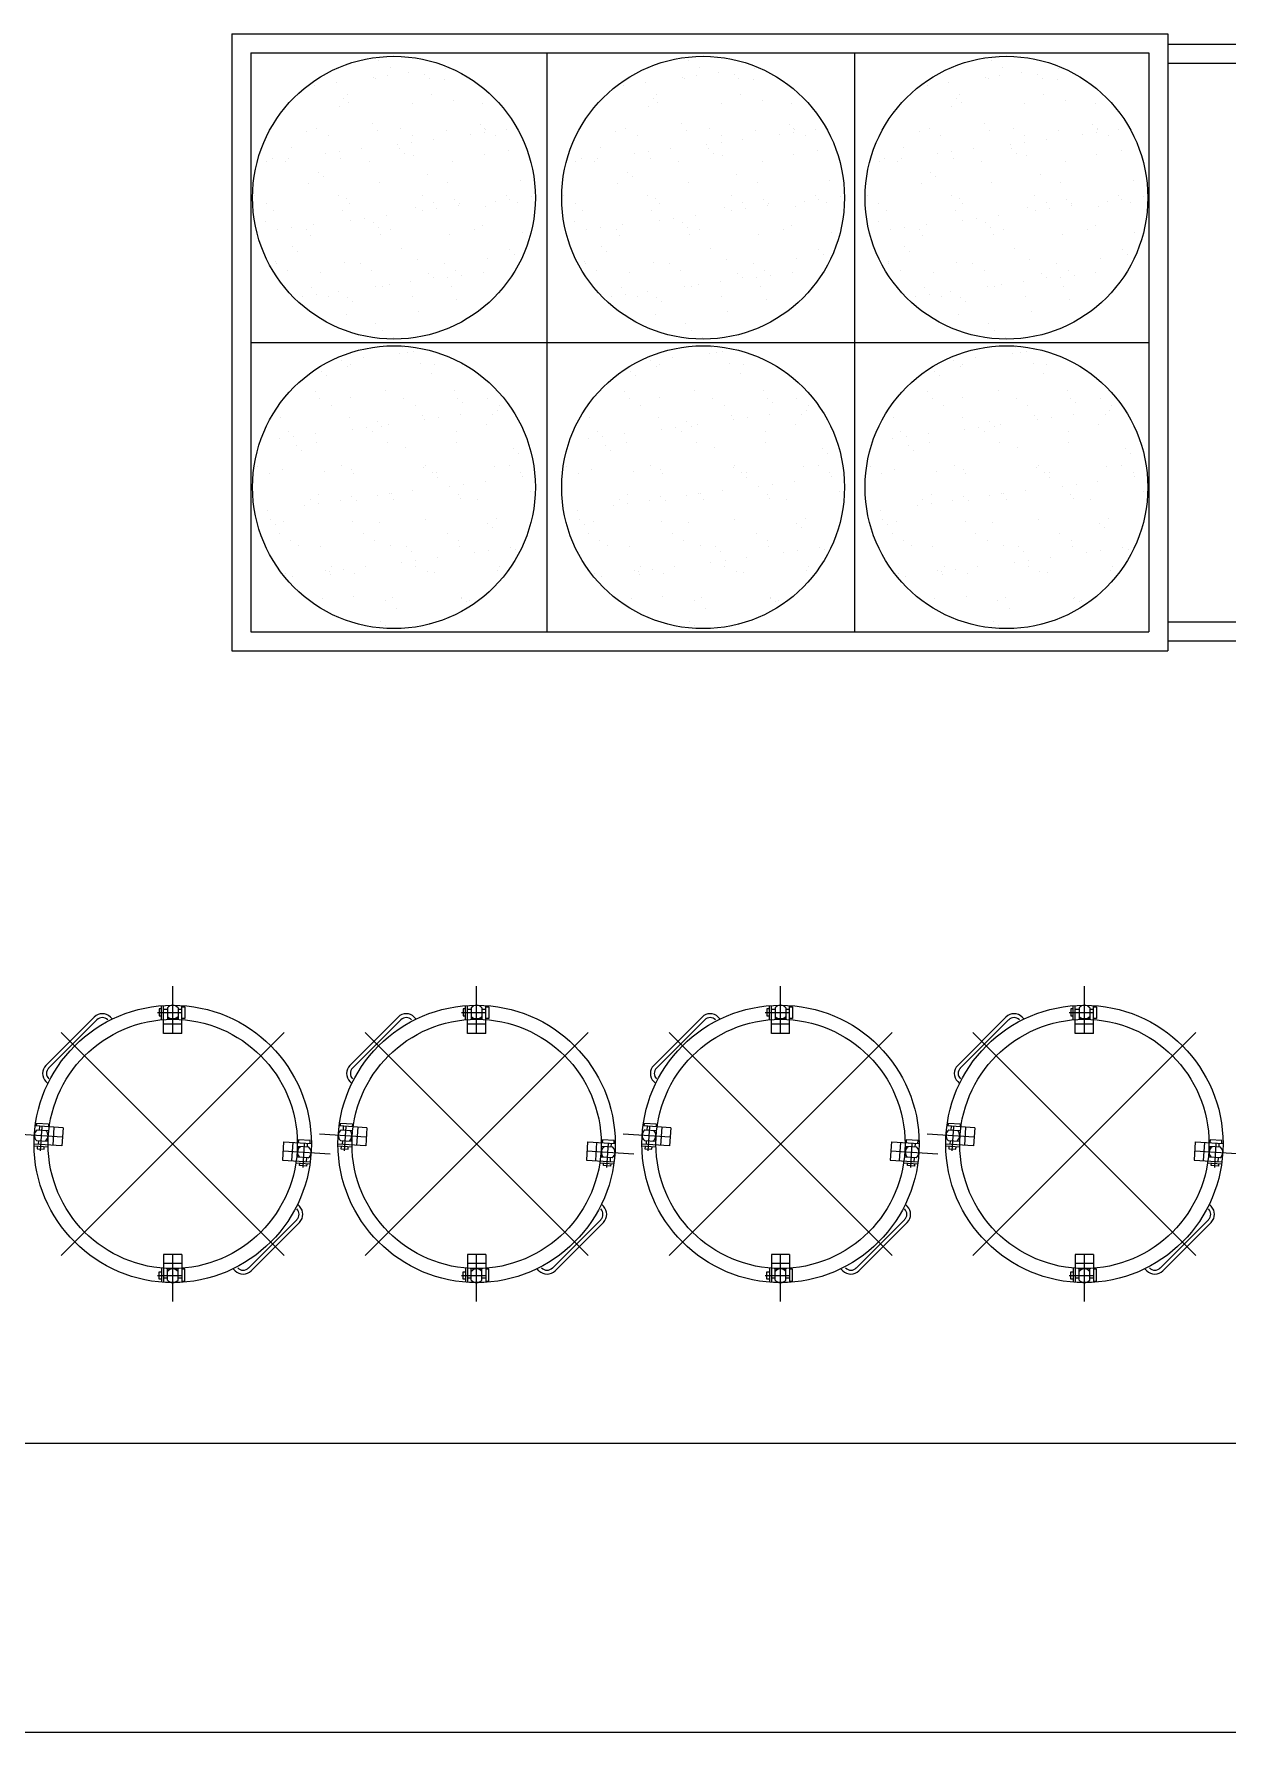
# Model space of a CAD drawing. Header units: millimetres. Extents: x 1663 to 6300, y 431 to 1491.
# Drawn here: x 5117.52 to 5140.32, y 1238.17 to 1270.62 of the extents above; entities that cross this region are included whole.
import ezdxf

# ---------------------------------------------------------------- set-up
doc = ezdxf.new("R2010")
doc.units = ezdxf.units.MM
doc.layers.add('Линия связи (Вновь)', color=3, linetype='Continuous', lineweight=60)
doc.layers.add('Строительный', color=251, linetype='Continuous', lineweight=13)

# ---------------------------------------------------------------- blocks, each defined once
blk = doc.blocks.new('A$C178B2837')
at = {"layer": 'Строительный', "ltscale": 100}
for p, q in [((582.213, 330.16), (594.533, 330.16)), ((582.213, 330.16), (582.213, 322.04)), ((594.533, 330.16), (594.533, 322.04)), ((582.463, 329.91), (594.283, 329.91)), ((582.463, 329.91), (582.463, 322.29)), ((586.358, 329.91), (586.358, 322.29)), ((590.41, 329.91), (590.41, 322.29)), ((594.283, 329.91), (594.283, 322.29)), ((594.533, 330.025), (599.213, 330.025)), ((584.149, 329.807), (584.149, 329.807)), ((584.256, 329.609), (584.256, 329.609)), ((584.299, 329.712), (584.299, 329.712)), ((584.545, 329.647), (584.545, 329.647)), ((584.754, 329.629), (584.754, 329.629)), ((585.026, 329.711), (585.026, 329.711)), ((588.218, 329.807), (588.218, 329.807)), ((588.325, 329.609), (588.325, 329.609)), ((588.367, 329.712), (588.367, 329.712)), ((588.613, 329.647), (588.613, 329.647)), ((588.823, 329.629), (588.823, 329.629)), ((589.095, 329.711), (589.095, 329.711)), ((592.211, 329.807), (592.211, 329.807)), ((592.319, 329.609), (592.319, 329.609)), ((592.361, 329.712), (592.361, 329.712)), ((592.607, 329.647), (592.607, 329.647)), ((592.816, 329.629), (592.816, 329.629)), ((593.088, 329.711), (593.088, 329.711)), ((594.533, 329.775), (599.213, 329.775)), ((583.302, 329.484), (583.302, 329.484)), ((583.59, 329.522), (583.59, 329.522)), ((584.072, 329.585), (584.072, 329.585)), ((584.106, 329.572), (584.106, 329.572)), ((584.819, 329.569), (584.819, 329.569)), ((585.013, 329.567), (585.013, 329.567)), ((587.371, 329.484), (587.371, 329.484)), ((587.659, 329.522), (587.659, 329.522)), ((588.141, 329.585), (588.141, 329.585)), ((588.175, 329.572), (588.175, 329.572)), ((588.888, 329.569), (588.888, 329.569)), ((589.082, 329.567), (589.082, 329.567)), ((591.364, 329.484), (591.364, 329.484)), ((591.652, 329.522), (591.652, 329.522)), ((592.134, 329.585), (592.134, 329.585)), ((592.168, 329.572), (592.168, 329.572)), ((592.881, 329.569), (592.881, 329.569)), ((593.075, 329.567), (593.075, 329.567)), ((583.628, 329.205), (583.628, 329.205)), ((583.688, 329.317), (583.688, 329.317)), ((583.733, 329.367), (583.733, 329.367)), ((583.753, 329.258), (583.753, 329.258)), ((584.585, 329.239), (584.585, 329.239)), ((584.837, 329.369), (584.837, 329.369)), ((585.128, 329.286), (585.128, 329.286)), ((585.513, 329.251), (585.513, 329.251)), ((587.697, 329.205), (587.697, 329.205)), ((587.757, 329.317), (587.757, 329.317)), ((587.802, 329.367), (587.802, 329.367)), ((587.822, 329.258), (587.822, 329.258)), ((588.654, 329.239), (588.654, 329.239)), ((588.906, 329.369), (588.906, 329.369)), ((589.196, 329.286), (589.196, 329.286)), ((589.582, 329.251), (589.582, 329.251)), ((591.69, 329.205), (591.69, 329.205)), ((591.75, 329.317), (591.75, 329.317)), ((591.795, 329.367), (591.795, 329.367)), ((591.816, 329.258), (591.816, 329.258)), ((592.647, 329.239), (592.647, 329.239)), ((592.899, 329.369), (592.899, 329.369)), ((593.19, 329.286), (593.19, 329.286)), ((593.576, 329.251), (593.576, 329.251)), ((584.062, 328.975), (584.062, 328.975)), ((585.481, 328.963), (585.481, 328.963)), ((588.131, 328.975), (588.131, 328.975)), ((589.549, 328.963), (589.549, 328.963)), ((592.124, 328.975), (592.124, 328.975)), ((593.543, 328.963), (593.543, 328.963)), ((583.2, 328.877), (583.2, 328.877)), ((583.331, 328.917), (583.331, 328.917)), ((583.481, 328.822), (583.481, 328.822)), ((584.128, 328.888), (584.128, 328.888)), ((584.435, 328.919), (584.435, 328.919)), ((584.583, 328.734), (584.583, 328.734)), ((584.585, 328.824), (584.585, 328.824)), ((584.872, 328.772), (584.872, 328.772)), ((585.035, 328.884), (585.035, 328.884)), ((585.353, 328.836), (585.353, 328.836)), ((585.538, 328.86), (585.538, 328.86)), ((585.54, 328.921), (585.54, 328.921)), ((585.546, 328.903), (585.546, 328.903)), ((585.689, 328.826), (585.689, 328.826)), ((585.826, 328.898), (585.826, 328.898)), ((587.269, 328.877), (587.269, 328.877)), ((587.4, 328.917), (587.4, 328.917)), ((587.55, 328.822), (587.55, 328.822)), ((588.197, 328.888), (588.197, 328.888)), ((588.504, 328.919), (588.504, 328.919)), ((588.652, 328.734), (588.652, 328.734)), ((588.654, 328.824), (588.654, 328.824)), ((588.94, 328.772), (588.94, 328.772)), ((589.104, 328.884), (589.104, 328.884)), ((589.422, 328.836), (589.422, 328.836)), ((589.606, 328.86), (589.606, 328.86)), ((589.608, 328.921), (589.608, 328.921)), ((589.615, 328.903), (589.615, 328.903)), ((589.758, 328.826), (589.758, 328.826)), ((589.895, 328.898), (589.895, 328.898)), ((591.262, 328.877), (591.262, 328.877)), ((591.393, 328.917), (591.393, 328.917)), ((591.543, 328.822), (591.543, 328.822)), ((592.19, 328.888), (592.19, 328.888)), ((592.498, 328.919), (592.498, 328.919)), ((592.645, 328.734), (592.645, 328.734)), ((592.647, 328.824), (592.647, 328.824)), ((592.934, 328.772), (592.934, 328.772)), ((593.097, 328.884), (593.097, 328.884)), ((593.415, 328.836), (593.415, 328.836)), ((593.6, 328.86), (593.6, 328.86)), ((593.602, 328.921), (593.602, 328.921)), ((593.608, 328.903), (593.608, 328.903)), ((593.751, 328.826), (593.751, 328.826)), ((593.888, 328.898), (593.888, 328.898)), ((582.743, 328.526), (582.743, 328.526)), ((582.963, 328.521), (582.963, 328.521)), ((582.996, 328.664), (582.996, 328.664)), ((583.444, 328.585), (583.444, 328.585)), ((583.629, 328.609), (583.629, 328.609)), ((583.65, 328.522), (583.65, 328.522)), ((583.917, 328.647), (583.917, 328.647)), ((584.399, 328.71), (584.399, 328.71)), ((584.415, 328.652), (584.415, 328.652)), ((584.48, 328.592), (584.48, 328.592)), ((584.608, 328.556), (584.608, 328.556)), ((585.536, 328.568), (585.536, 328.568)), ((585.854, 328.62), (585.854, 328.62)), ((586.812, 328.526), (586.812, 328.526)), ((587.032, 328.521), (587.032, 328.521)), ((587.065, 328.664), (587.065, 328.664)), ((587.513, 328.585), (587.513, 328.585)), ((587.698, 328.609), (587.698, 328.609)), ((587.719, 328.522), (587.719, 328.522)), ((587.986, 328.647), (587.986, 328.647)), ((588.467, 328.71), (588.467, 328.71)), ((588.484, 328.652), (588.484, 328.652)), ((588.549, 328.592), (588.549, 328.592)), ((588.676, 328.556), (588.676, 328.556)), ((589.605, 328.568), (589.605, 328.568)), ((589.923, 328.62), (589.923, 328.62)), ((590.805, 328.526), (590.805, 328.526)), ((591.025, 328.521), (591.025, 328.521)), ((591.058, 328.664), (591.058, 328.664)), ((591.506, 328.585), (591.506, 328.585)), ((591.691, 328.609), (591.691, 328.609)), ((591.712, 328.522), (591.712, 328.522)), ((591.979, 328.647), (591.979, 328.647)), ((592.461, 328.71), (592.461, 328.71)), ((592.477, 328.652), (592.477, 328.652)), ((592.542, 328.592), (592.542, 328.592)), ((592.67, 328.556), (592.67, 328.556)), ((593.598, 328.568), (593.598, 328.568)), ((593.917, 328.62), (593.917, 328.62)), ((582.675, 328.483), (582.675, 328.483)), ((582.915, 328.477), (582.915, 328.477)), ((583.349, 328.34), (583.349, 328.34)), ((583.414, 328.281), (583.414, 328.281)), ((584.019, 328.479), (584.019, 328.479)), ((584.789, 328.309), (584.789, 328.309)), ((585.123, 328.481), (585.123, 328.481)), ((586.743, 328.483), (586.743, 328.483)), ((586.984, 328.477), (586.984, 328.477)), ((587.418, 328.34), (587.418, 328.34)), ((587.483, 328.281), (587.483, 328.281)), ((588.088, 328.479), (588.088, 328.479)), ((588.857, 328.309), (588.857, 328.309)), ((589.192, 328.481), (589.192, 328.481)), ((590.737, 328.483), (590.737, 328.483)), ((590.977, 328.477), (590.977, 328.477)), ((591.411, 328.34), (591.411, 328.34)), ((591.476, 328.281), (591.476, 328.281)), ((592.081, 328.479), (592.081, 328.479)), ((592.851, 328.309), (592.851, 328.309)), ((593.185, 328.481), (593.185, 328.481)), ((583.223, 328.193), (583.223, 328.193)), ((584.151, 328.205), (584.151, 328.205)), ((585.058, 328.201), (585.058, 328.201)), ((586.015, 328.235), (586.015, 328.235)), ((587.291, 328.193), (587.291, 328.193)), ((588.219, 328.205), (588.219, 328.205)), ((589.126, 328.201), (589.126, 328.201)), ((590.084, 328.235), (590.084, 328.235)), ((591.285, 328.193), (591.285, 328.193)), ((592.213, 328.205), (592.213, 328.205)), ((593.12, 328.201), (593.12, 328.201)), ((594.077, 328.235), (594.077, 328.235)), ((582.514, 328.028), (582.514, 328.028)), ((582.663, 327.932), (582.663, 327.932)), ((582.765, 327.843), (582.765, 327.843)), ((583.618, 328.03), (583.618, 328.03)), ((583.672, 327.838), (583.672, 327.838)), ((583.723, 327.998), (583.723, 327.998)), ((583.767, 327.934), (583.767, 327.934)), ((584.63, 327.873), (584.63, 327.873)), ((584.722, 328.032), (584.722, 328.032)), ((584.726, 327.835), (584.726, 327.835)), ((584.871, 327.936), (584.871, 327.936)), ((584.91, 327.86), (584.91, 327.86)), ((585.141, 327.986), (585.141, 327.986)), ((585.198, 327.897), (585.198, 327.897)), ((585.207, 327.926), (585.207, 327.926)), ((585.558, 327.885), (585.558, 327.885)), ((585.68, 327.961), (585.68, 327.961)), ((585.826, 328.034), (585.826, 328.034)), ((585.865, 327.985), (585.865, 327.985)), ((585.975, 327.938), (585.975, 327.938)), ((586.153, 328.023), (586.153, 328.023)), ((586.582, 328.028), (586.582, 328.028)), ((586.732, 327.932), (586.732, 327.932)), ((586.834, 327.843), (586.834, 327.843)), ((587.686, 328.03), (587.686, 328.03)), ((587.741, 327.838), (587.741, 327.838)), ((587.792, 327.998), (587.792, 327.998)), ((587.836, 327.934), (587.836, 327.934)), ((588.699, 327.873), (588.699, 327.873)), ((588.791, 328.032), (588.791, 328.032)), ((588.794, 327.835), (588.794, 327.835)), ((588.94, 327.936), (588.94, 327.936)), ((588.979, 327.86), (588.979, 327.86)), ((589.21, 327.986), (589.21, 327.986)), ((589.267, 327.897), (589.267, 327.897)), ((589.276, 327.926), (589.276, 327.926)), ((589.627, 327.885), (589.627, 327.885)), ((589.749, 327.961), (589.749, 327.961)), ((589.895, 328.034), (589.895, 328.034)), ((589.933, 327.985), (589.933, 327.985)), ((590.044, 327.938), (590.044, 327.938)), ((590.222, 328.023), (590.222, 328.023)), ((590.576, 328.028), (590.576, 328.028)), ((590.725, 327.932), (590.725, 327.932)), ((590.828, 327.843), (590.828, 327.843)), ((591.68, 328.03), (591.68, 328.03)), ((591.735, 327.838), (591.735, 327.838)), ((591.785, 327.998), (591.785, 327.998)), ((591.829, 327.934), (591.829, 327.934)), ((592.692, 327.873), (592.692, 327.873)), ((592.784, 328.032), (592.784, 328.032)), ((592.788, 327.835), (592.788, 327.835)), ((592.933, 327.936), (592.933, 327.936)), ((592.972, 327.86), (592.972, 327.86)), ((593.204, 327.986), (593.204, 327.986)), ((593.261, 327.897), (593.261, 327.897)), ((593.269, 327.926), (593.269, 327.926)), ((593.62, 327.885), (593.62, 327.885)), ((593.742, 327.961), (593.742, 327.961)), ((593.888, 328.034), (593.888, 328.034)), ((593.927, 327.985), (593.927, 327.985)), ((594.038, 327.938), (594.038, 327.938)), ((594.215, 328.023), (594.215, 328.023)), ((582.657, 327.687), (582.657, 327.687)), ((583.001, 327.608), (583.001, 327.608)), ((583.29, 327.646), (583.29, 327.646)), ((583.771, 327.71), (583.771, 327.71)), ((583.956, 327.734), (583.956, 327.734)), ((584.076, 327.675), (584.076, 327.675)), ((584.141, 327.615), (584.141, 327.615)), ((584.244, 327.772), (584.244, 327.772)), ((585.515, 327.643), (585.515, 327.643)), ((586.726, 327.687), (586.726, 327.687)), ((587.07, 327.608), (587.07, 327.608)), ((587.358, 327.646), (587.358, 327.646)), ((587.84, 327.71), (587.84, 327.71)), ((588.025, 327.734), (588.025, 327.734)), ((588.144, 327.675), (588.144, 327.675)), ((588.21, 327.615), (588.21, 327.615)), ((588.313, 327.772), (588.313, 327.772)), ((589.584, 327.643), (589.584, 327.643)), ((590.719, 327.687), (590.719, 327.687)), ((591.064, 327.608), (591.064, 327.608)), ((591.352, 327.646), (591.352, 327.646)), ((591.833, 327.71), (591.833, 327.71)), ((592.018, 327.734), (592.018, 327.734)), ((592.138, 327.675), (592.138, 327.675)), ((592.203, 327.615), (592.203, 327.615)), ((592.306, 327.772), (592.306, 327.772)), ((593.577, 327.643), (593.577, 327.643)), ((582.817, 327.584), (582.817, 327.584)), ((583.201, 327.589), (583.201, 327.589)), ((583.245, 327.51), (583.245, 327.51)), ((584.173, 327.522), (584.173, 327.522)), ((584.305, 327.591), (584.305, 327.591)), ((585.08, 327.518), (585.08, 327.518)), ((585.41, 327.593), (585.41, 327.593)), ((586.038, 327.552), (586.038, 327.552)), ((586.886, 327.584), (586.886, 327.584)), ((587.27, 327.589), (587.27, 327.589)), ((587.314, 327.51), (587.314, 327.51)), ((588.242, 327.522), (588.242, 327.522)), ((588.374, 327.591), (588.374, 327.591)), ((589.149, 327.518), (589.149, 327.518)), ((589.478, 327.593), (589.478, 327.593)), ((590.106, 327.552), (590.106, 327.552)), ((590.879, 327.584), (590.879, 327.584)), ((591.263, 327.589), (591.263, 327.589)), ((591.307, 327.51), (591.307, 327.51)), ((592.235, 327.522), (592.235, 327.522)), ((592.368, 327.591), (592.368, 327.591)), ((593.142, 327.518), (593.142, 327.518)), ((593.472, 327.593), (593.472, 327.593)), ((594.1, 327.552), (594.1, 327.552)), ((582.788, 327.16), (582.788, 327.16)), ((583.01, 327.363), (583.01, 327.363)), ((583.075, 327.303), (583.075, 327.303)), ((583.695, 327.155), (583.695, 327.155)), ((584.449, 327.332), (584.449, 327.332)), ((584.652, 327.19), (584.652, 327.19)), ((585.58, 327.202), (585.58, 327.202)), ((585.868, 327.32), (585.868, 327.32)), ((585.934, 327.26), (585.934, 327.26)), ((586.857, 327.16), (586.857, 327.16)), ((587.079, 327.363), (587.079, 327.363)), ((587.144, 327.303), (587.144, 327.303)), ((587.764, 327.155), (587.764, 327.155)), ((588.518, 327.332), (588.518, 327.332)), ((588.721, 327.19), (588.721, 327.19)), ((589.649, 327.202), (589.649, 327.202)), ((589.937, 327.32), (589.937, 327.32)), ((590.002, 327.26), (590.002, 327.26)), ((590.85, 327.16), (590.85, 327.16)), ((591.072, 327.363), (591.072, 327.363)), ((591.137, 327.303), (591.137, 327.303)), ((591.757, 327.155), (591.757, 327.155)), ((592.512, 327.332), (592.512, 327.332)), ((592.714, 327.19), (592.714, 327.19)), ((593.643, 327.202), (593.643, 327.202)), ((593.93, 327.32), (593.93, 327.32)), ((593.996, 327.26), (593.996, 327.26)), ((582.8, 327.14), (582.8, 327.14)), ((582.949, 327.044), (582.949, 327.044)), ((583.384, 327.021), (583.384, 327.021)), ((583.904, 327.142), (583.904, 327.142)), ((584.054, 327.046), (584.054, 327.046)), ((584.802, 327.009), (584.802, 327.009)), ((584.868, 326.949), (584.868, 326.949)), ((585.008, 327.144), (585.008, 327.144)), ((585.053, 326.96), (585.053, 326.96)), ((585.158, 327.048), (585.158, 327.048)), ((585.237, 326.985), (585.237, 326.985)), ((585.525, 327.022), (585.525, 327.022)), ((586.869, 327.14), (586.869, 327.14)), ((587.018, 327.044), (587.018, 327.044)), ((587.452, 327.021), (587.452, 327.021)), ((587.973, 327.142), (587.973, 327.142)), ((588.122, 327.046), (588.122, 327.046)), ((588.871, 327.009), (588.871, 327.009)), ((588.936, 326.949), (588.936, 326.949)), ((589.077, 327.144), (589.077, 327.144)), ((589.121, 326.96), (589.121, 326.96)), ((589.226, 327.048), (589.226, 327.048)), ((589.306, 326.985), (589.306, 326.985)), ((589.594, 327.022), (589.594, 327.022)), ((590.862, 327.14), (590.862, 327.14)), ((591.012, 327.044), (591.012, 327.044)), ((591.446, 327.021), (591.446, 327.021)), ((591.966, 327.142), (591.966, 327.142)), ((592.116, 327.046), (592.116, 327.046)), ((592.864, 327.009), (592.864, 327.009)), ((592.93, 326.949), (592.93, 326.949)), ((593.07, 327.144), (593.07, 327.144)), ((593.115, 326.96), (593.115, 326.96)), ((593.22, 327.048), (593.22, 327.048)), ((593.299, 326.985), (593.299, 326.985)), ((593.587, 327.022), (593.587, 327.022)), ((583.144, 326.709), (583.144, 326.709)), ((583.267, 326.827), (583.267, 326.827)), ((583.328, 326.733), (583.328, 326.733)), ((583.617, 326.771), (583.617, 326.771)), ((584.098, 326.835), (584.098, 326.835)), ((584.195, 326.839), (584.195, 326.839)), ((584.283, 326.859), (584.283, 326.859)), ((584.571, 326.897), (584.571, 326.897)), ((584.592, 326.704), (584.592, 326.704)), ((585.102, 326.835), (585.102, 326.835)), ((587.213, 326.709), (587.213, 326.709)), ((587.336, 326.827), (587.336, 326.827)), ((587.397, 326.733), (587.397, 326.733)), ((587.685, 326.771), (587.685, 326.771)), ((588.167, 326.835), (588.167, 326.835)), ((588.264, 326.839), (588.264, 326.839)), ((588.351, 326.859), (588.351, 326.859)), ((588.64, 326.897), (588.64, 326.897)), ((588.661, 326.704), (588.661, 326.704)), ((589.171, 326.835), (589.171, 326.835)), ((591.206, 326.709), (591.206, 326.709)), ((591.329, 326.827), (591.329, 326.827)), ((591.39, 326.733), (591.39, 326.733)), ((591.679, 326.771), (591.679, 326.771)), ((592.16, 326.835), (592.16, 326.835)), ((592.257, 326.839), (592.257, 326.839)), ((592.345, 326.859), (592.345, 326.859)), ((592.633, 326.897), (592.633, 326.897)), ((592.654, 326.704), (592.654, 326.704)), ((593.164, 326.835), (593.164, 326.835)), ((583.488, 326.702), (583.488, 326.702)), ((583.737, 326.697), (583.737, 326.697)), ((583.802, 326.638), (583.802, 326.638)), ((584.675, 326.507), (584.675, 326.507)), ((585.176, 326.666), (585.176, 326.666)), ((587.556, 326.702), (587.556, 326.702)), ((587.805, 326.697), (587.805, 326.697)), ((587.871, 326.638), (587.871, 326.638)), ((588.743, 326.507), (588.743, 326.507)), ((589.245, 326.666), (589.245, 326.666)), ((591.55, 326.702), (591.55, 326.702)), ((591.799, 326.697), (591.799, 326.697)), ((591.864, 326.638), (591.864, 326.638)), ((592.737, 326.507), (592.737, 326.507)), ((593.238, 326.666), (593.238, 326.666)), ((583.717, 326.472), (583.717, 326.472)), ((584.11, 326.355), (584.11, 326.355)), ((587.786, 326.472), (587.786, 326.472)), ((588.179, 326.355), (588.179, 326.355)), ((591.779, 326.472), (591.779, 326.472)), ((592.172, 326.355), (592.172, 326.355)), ((582.463, 326.1), (594.283, 326.1)), ((584.19, 326.254), (584.19, 326.254)), ((584.218, 326.156), (584.218, 326.156)), ((584.34, 326.159), (584.34, 326.159)), ((588.259, 326.254), (588.259, 326.254)), ((588.286, 326.156), (588.286, 326.156)), ((588.409, 326.159), (588.409, 326.159)), ((592.252, 326.254), (592.252, 326.254)), ((592.28, 326.156), (592.28, 326.156)), ((592.402, 326.159), (592.402, 326.159)), ((583.471, 325.834), (583.471, 325.834)), ((583.655, 325.858), (583.655, 325.858)), ((583.774, 325.814), (583.774, 325.814)), ((583.943, 325.896), (583.943, 325.896)), ((584.425, 325.96), (584.425, 325.96)), ((584.463, 326.032), (584.463, 326.032)), ((584.529, 325.972), (584.529, 325.972)), ((584.61, 325.984), (584.61, 325.984)), ((584.697, 325.823), (584.697, 325.823)), ((584.878, 325.816), (584.878, 325.816)), ((587.539, 325.834), (587.539, 325.834)), ((587.724, 325.858), (587.724, 325.858)), ((587.843, 325.814), (587.843, 325.814)), ((588.012, 325.896), (588.012, 325.896)), ((588.494, 325.96), (588.494, 325.96)), ((588.532, 326.032), (588.532, 326.032)), ((588.597, 325.972), (588.597, 325.972)), ((588.678, 325.984), (588.678, 325.984)), ((588.766, 325.823), (588.766, 325.823)), ((588.947, 325.816), (588.947, 325.816)), ((591.533, 325.834), (591.533, 325.834)), ((591.717, 325.858), (591.717, 325.858)), ((591.836, 325.814), (591.836, 325.814)), ((592.006, 325.896), (592.006, 325.896)), ((592.487, 325.96), (592.487, 325.96)), ((592.525, 326.032), (592.525, 326.032)), ((592.591, 325.972), (592.591, 325.972)), ((592.672, 325.984), (592.672, 325.984)), ((592.759, 325.823), (592.759, 325.823)), ((592.94, 325.816), (592.94, 325.816)), ((583.397, 325.72), (583.397, 325.72)), ((583.463, 325.66), (583.463, 325.66)), ((583.739, 325.789), (583.739, 325.789)), ((584.837, 325.689), (584.837, 325.689)), ((587.466, 325.72), (587.466, 325.72)), ((587.531, 325.66), (587.531, 325.66)), ((587.808, 325.789), (587.808, 325.789)), ((588.906, 325.689), (588.906, 325.689)), ((591.459, 325.72), (591.459, 325.72)), ((591.525, 325.66), (591.525, 325.66)), ((591.802, 325.789), (591.802, 325.789)), ((592.899, 325.689), (592.899, 325.689)), ((583.312, 325.461), (583.312, 325.461)), ((583.373, 325.364), (583.373, 325.364)), ((583.771, 325.378), (583.771, 325.378)), ((584.24, 325.473), (584.24, 325.473)), ((584.477, 325.366), (584.477, 325.366)), ((585.147, 325.468), (585.147, 325.468)), ((585.19, 325.366), (585.19, 325.366)), ((585.581, 325.368), (585.581, 325.368)), ((587.381, 325.461), (587.381, 325.461)), ((587.441, 325.364), (587.441, 325.364)), ((587.84, 325.378), (587.84, 325.378)), ((588.309, 325.473), (588.309, 325.473)), ((588.545, 325.366), (588.545, 325.366)), ((589.216, 325.468), (589.216, 325.468)), ((589.259, 325.366), (589.259, 325.366)), ((589.65, 325.368), (589.65, 325.368)), ((591.374, 325.461), (591.374, 325.461)), ((591.435, 325.364), (591.435, 325.364)), ((591.833, 325.378), (591.833, 325.378)), ((592.302, 325.473), (592.302, 325.473)), ((592.539, 325.366), (592.539, 325.366)), ((593.209, 325.468), (593.209, 325.468)), ((593.252, 325.366), (593.252, 325.366)), ((593.643, 325.368), (593.643, 325.368)), ((583.522, 325.269), (583.522, 325.269)), ((584.626, 325.271), (584.626, 325.271)), ((584.719, 325.14), (584.719, 325.14)), ((585.225, 325.147), (585.225, 325.147)), ((585.255, 325.306), (585.255, 325.306)), ((585.647, 325.152), (585.647, 325.152)), ((585.706, 325.21), (585.706, 325.21)), ((585.73, 325.273), (585.73, 325.273)), ((585.891, 325.235), (585.891, 325.235)), ((587.591, 325.269), (587.591, 325.269)), ((588.695, 325.271), (588.695, 325.271)), ((588.788, 325.14), (588.788, 325.14)), ((589.293, 325.147), (589.293, 325.147)), ((589.324, 325.306), (589.324, 325.306)), ((589.716, 325.152), (589.716, 325.152)), ((589.775, 325.21), (589.775, 325.21)), ((589.799, 325.273), (589.799, 325.273)), ((589.96, 325.235), (589.96, 325.235)), ((591.584, 325.269), (591.584, 325.269)), ((592.688, 325.271), (592.688, 325.271)), ((592.781, 325.14), (592.781, 325.14)), ((593.287, 325.147), (593.287, 325.147)), ((593.317, 325.306), (593.317, 325.306)), ((593.71, 325.152), (593.71, 325.152)), ((593.768, 325.21), (593.768, 325.21)), ((593.792, 325.273), (593.792, 325.273)), ((593.953, 325.235), (593.953, 325.235)), ((582.705, 325.067), (582.705, 325.067)), ((582.855, 325.11), (582.855, 325.11)), ((582.956, 324.924), (582.956, 324.924)), ((583.762, 325.106), (583.762, 325.106)), ((583.798, 324.959), (583.798, 324.959)), ((583.982, 324.983), (583.982, 324.983)), ((584.06, 324.926), (584.06, 324.926)), ((584.124, 325.054), (584.124, 325.054)), ((584.189, 324.995), (584.189, 324.995)), ((584.27, 325.021), (584.27, 325.021)), ((584.752, 325.085), (584.752, 325.085)), ((584.936, 325.109), (584.936, 325.109)), ((585.164, 324.928), (585.164, 324.928)), ((585.564, 325.023), (585.564, 325.023)), ((586.774, 325.067), (586.774, 325.067)), ((586.924, 325.11), (586.924, 325.11)), ((587.025, 324.924), (587.025, 324.924)), ((587.831, 325.106), (587.831, 325.106)), ((587.866, 324.959), (587.866, 324.959)), ((588.051, 324.983), (588.051, 324.983)), ((588.129, 324.926), (588.129, 324.926)), ((588.193, 325.054), (588.193, 325.054)), ((588.258, 324.995), (588.258, 324.995)), ((588.339, 325.021), (588.339, 325.021)), ((588.821, 325.085), (588.821, 325.085)), ((589.005, 325.109), (589.005, 325.109)), ((589.233, 324.928), (589.233, 324.928)), ((589.632, 325.023), (589.632, 325.023)), ((590.767, 325.067), (590.767, 325.067)), ((590.917, 325.11), (590.917, 325.11)), ((591.018, 324.924), (591.018, 324.924)), ((591.824, 325.106), (591.824, 325.106)), ((591.86, 324.959), (591.86, 324.959)), ((592.044, 324.983), (592.044, 324.983)), ((592.122, 324.926), (592.122, 324.926)), ((592.186, 325.054), (592.186, 325.054)), ((592.252, 324.995), (592.252, 324.995)), ((592.332, 325.021), (592.332, 325.021)), ((592.814, 325.085), (592.814, 325.085)), ((592.999, 325.109), (592.999, 325.109)), ((593.227, 324.928), (593.227, 324.928)), ((593.626, 325.023), (593.626, 325.023)), ((582.843, 324.833), (582.843, 324.833)), ((583.028, 324.858), (583.028, 324.858)), ((583.058, 324.743), (583.058, 324.743)), ((583.316, 324.896), (583.316, 324.896)), ((583.334, 324.778), (583.334, 324.778)), ((584.262, 324.79), (584.262, 324.79)), ((584.498, 324.712), (584.498, 324.712)), ((585.169, 324.785), (585.169, 324.785)), ((585.917, 324.7), (585.917, 324.7)), ((586.912, 324.833), (586.912, 324.833)), ((587.097, 324.858), (587.097, 324.858)), ((587.127, 324.743), (587.127, 324.743)), ((587.385, 324.896), (587.385, 324.896)), ((587.403, 324.778), (587.403, 324.778)), ((588.331, 324.79), (588.331, 324.79)), ((588.567, 324.712), (588.567, 324.712)), ((589.238, 324.785), (589.238, 324.785)), ((589.985, 324.7), (589.985, 324.7)), ((590.905, 324.833), (590.905, 324.833)), ((591.09, 324.858), (591.09, 324.858)), ((591.12, 324.743), (591.12, 324.743)), ((591.378, 324.896), (591.378, 324.896)), ((591.396, 324.778), (591.396, 324.778)), ((592.324, 324.79), (592.324, 324.79)), ((592.56, 324.712), (592.56, 324.712)), ((593.231, 324.785), (593.231, 324.785)), ((593.979, 324.7), (593.979, 324.7)), ((582.555, 324.474), (582.555, 324.474)), ((583.124, 324.683), (583.124, 324.683)), ((583.659, 324.476), (583.659, 324.476)), ((584.763, 324.478), (584.763, 324.478)), ((585.67, 324.469), (585.67, 324.469)), ((585.867, 324.48), (585.867, 324.48)), ((585.982, 324.64), (585.982, 324.64)), ((586.624, 324.474), (586.624, 324.474)), ((587.192, 324.683), (587.192, 324.683)), ((587.728, 324.476), (587.728, 324.476)), ((588.832, 324.478), (588.832, 324.478)), ((589.739, 324.469), (589.739, 324.469)), ((589.936, 324.48), (589.936, 324.48)), ((590.051, 324.64), (590.051, 324.64)), ((590.617, 324.474), (590.617, 324.474)), ((591.186, 324.683), (591.186, 324.683)), ((591.721, 324.476), (591.721, 324.476)), ((592.825, 324.478), (592.825, 324.478)), ((593.732, 324.469), (593.732, 324.469)), ((593.929, 324.48), (593.929, 324.48)), ((594.044, 324.64), (594.044, 324.64)), ((582.704, 324.379), (582.704, 324.379)), ((582.877, 324.427), (582.877, 324.427)), ((583.432, 324.401), (583.432, 324.401)), ((583.784, 324.423), (583.784, 324.423)), ((583.808, 324.381), (583.808, 324.381)), ((584.742, 324.457), (584.742, 324.457)), ((584.851, 324.389), (584.851, 324.389)), ((584.913, 324.383), (584.913, 324.383)), ((584.916, 324.329), (584.916, 324.329)), ((585.552, 324.272), (585.552, 324.272)), ((586.017, 324.385), (586.017, 324.385)), ((586.033, 324.335), (586.033, 324.335)), ((586.773, 324.379), (586.773, 324.379)), ((586.946, 324.427), (586.946, 324.427)), ((587.501, 324.401), (587.501, 324.401)), ((587.853, 324.423), (587.853, 324.423)), ((587.877, 324.381), (587.877, 324.381)), ((588.81, 324.457), (588.81, 324.457)), ((588.92, 324.389), (588.92, 324.389)), ((588.981, 324.383), (588.981, 324.383)), ((588.985, 324.329), (588.985, 324.329)), ((589.62, 324.272), (589.62, 324.272)), ((590.085, 324.385), (590.085, 324.385)), ((590.102, 324.335), (590.102, 324.335)), ((590.766, 324.379), (590.766, 324.379)), ((590.939, 324.427), (590.939, 324.427)), ((591.494, 324.401), (591.494, 324.401)), ((591.846, 324.423), (591.846, 324.423)), ((591.871, 324.381), (591.871, 324.381)), ((592.804, 324.457), (592.804, 324.457)), ((592.913, 324.389), (592.913, 324.389)), ((592.975, 324.383), (592.975, 324.383)), ((592.978, 324.329), (592.978, 324.329)), ((593.614, 324.272), (593.614, 324.272)), ((594.079, 324.385), (594.079, 324.385)), ((594.095, 324.335), (594.095, 324.335)), ((583.243, 324.036), (583.243, 324.036)), ((583.357, 324.095), (583.357, 324.095)), ((583.643, 324.021), (583.643, 324.021)), ((583.785, 324.077), (583.785, 324.077)), ((584.124, 324.084), (584.124, 324.084)), ((584.285, 324.106), (584.285, 324.106)), ((584.309, 324.108), (584.309, 324.108)), ((584.347, 324.038), (584.347, 324.038)), ((584.597, 324.146), (584.597, 324.146)), ((585.079, 324.21), (585.079, 324.21)), ((585.192, 324.102), (585.192, 324.102)), ((585.225, 324.046), (585.225, 324.046)), ((585.263, 324.234), (585.263, 324.234)), ((585.451, 324.04), (585.451, 324.04)), ((586.149, 324.137), (586.149, 324.137)), ((587.311, 324.036), (587.311, 324.036)), ((587.425, 324.095), (587.425, 324.095)), ((587.712, 324.021), (587.712, 324.021)), ((587.854, 324.077), (587.854, 324.077)), ((588.193, 324.084), (588.193, 324.084)), ((588.353, 324.106), (588.353, 324.106)), ((588.378, 324.108), (588.378, 324.108)), ((588.415, 324.038), (588.415, 324.038)), ((588.666, 324.146), (588.666, 324.146)), ((589.148, 324.21), (589.148, 324.21)), ((589.26, 324.102), (589.26, 324.102)), ((589.293, 324.046), (589.293, 324.046)), ((589.332, 324.234), (589.332, 324.234)), ((589.52, 324.04), (589.52, 324.04)), ((590.218, 324.137), (590.218, 324.137)), ((591.305, 324.036), (591.305, 324.036)), ((591.419, 324.095), (591.419, 324.095)), ((591.705, 324.021), (591.705, 324.021)), ((591.847, 324.077), (591.847, 324.077)), ((592.187, 324.084), (592.187, 324.084)), ((592.347, 324.106), (592.347, 324.106)), ((592.371, 324.108), (592.371, 324.108)), ((592.409, 324.038), (592.409, 324.038)), ((592.659, 324.146), (592.659, 324.146)), ((593.141, 324.21), (593.141, 324.21)), ((593.254, 324.102), (593.254, 324.102)), ((593.287, 324.046), (593.287, 324.046)), ((593.326, 324.234), (593.326, 324.234)), ((593.513, 324.04), (593.513, 324.04)), ((594.211, 324.137), (594.211, 324.137)), ((582.689, 323.895), (582.689, 323.895)), ((583.17, 323.958), (583.17, 323.958)), ((583.355, 323.983), (583.355, 323.983)), ((583.85, 324.017), (583.85, 324.017)), ((586.757, 323.895), (586.757, 323.895)), ((587.239, 323.958), (587.239, 323.958)), ((587.423, 323.983), (587.423, 323.983)), ((587.919, 324.017), (587.919, 324.017)), ((590.751, 323.895), (590.751, 323.895)), ((591.232, 323.958), (591.232, 323.958)), ((591.417, 323.983), (591.417, 323.983)), ((591.912, 324.017), (591.912, 324.017)), ((582.719, 323.766), (582.719, 323.766)), ((582.784, 323.706), (582.784, 323.706)), ((582.841, 323.586), (582.841, 323.586)), ((582.899, 323.744), (582.899, 323.744)), ((583.806, 323.739), (583.806, 323.739)), ((583.945, 323.588), (583.945, 323.588)), ((584.159, 323.735), (584.159, 323.735)), ((584.764, 323.774), (584.764, 323.774)), ((585.049, 323.59), (585.049, 323.59)), ((585.577, 323.723), (585.577, 323.723)), ((585.643, 323.663), (585.643, 323.663)), ((585.692, 323.786), (585.692, 323.786)), ((586.788, 323.766), (586.788, 323.766)), ((586.853, 323.706), (586.853, 323.706)), ((586.91, 323.586), (586.91, 323.586)), ((586.968, 323.744), (586.968, 323.744)), ((587.875, 323.739), (587.875, 323.739)), ((588.014, 323.588), (588.014, 323.588)), ((588.228, 323.735), (588.228, 323.735)), ((588.833, 323.774), (588.833, 323.774)), ((589.118, 323.59), (589.118, 323.59)), ((589.646, 323.723), (589.646, 323.723)), ((589.712, 323.663), (589.712, 323.663)), ((589.761, 323.786), (589.761, 323.786)), ((590.781, 323.766), (590.781, 323.766)), ((590.847, 323.706), (590.847, 323.706)), ((590.903, 323.586), (590.903, 323.586)), ((590.962, 323.744), (590.962, 323.744)), ((591.869, 323.739), (591.869, 323.739)), ((592.007, 323.588), (592.007, 323.588)), ((592.221, 323.735), (592.221, 323.735)), ((592.826, 323.774), (592.826, 323.774)), ((593.112, 323.59), (593.112, 323.59)), ((593.64, 323.723), (593.64, 323.723)), ((593.705, 323.663), (593.705, 323.663)), ((593.754, 323.786), (593.754, 323.786)), ((582.991, 323.491), (582.991, 323.491)), ((583.093, 323.424), (583.093, 323.424)), ((583.379, 323.411), (583.379, 323.411)), ((584.095, 323.493), (584.095, 323.493)), ((584.307, 323.423), (584.307, 323.423)), ((584.512, 323.411), (584.512, 323.411)), ((584.577, 323.352), (584.577, 323.352)), ((585.199, 323.495), (585.199, 323.495)), ((585.214, 323.419), (585.214, 323.419)), ((585.59, 323.359), (585.59, 323.359)), ((585.879, 323.397), (585.879, 323.397)), ((585.951, 323.38), (585.951, 323.38)), ((587.059, 323.491), (587.059, 323.491)), ((587.162, 323.424), (587.162, 323.424)), ((587.448, 323.411), (587.448, 323.411)), ((588.164, 323.493), (588.164, 323.493)), ((588.376, 323.423), (588.376, 323.423)), ((588.58, 323.411), (588.58, 323.411)), ((588.646, 323.352), (588.646, 323.352)), ((589.268, 323.495), (589.268, 323.495)), ((589.283, 323.419), (589.283, 323.419)), ((589.659, 323.359), (589.659, 323.359)), ((589.947, 323.397), (589.947, 323.397)), ((590.02, 323.38), (590.02, 323.38)), ((591.053, 323.491), (591.053, 323.491)), ((591.155, 323.424), (591.155, 323.424)), ((591.441, 323.411), (591.441, 323.411)), ((592.157, 323.493), (592.157, 323.493)), ((592.369, 323.423), (592.369, 323.423)), ((592.574, 323.411), (592.574, 323.411)), ((592.639, 323.352), (592.639, 323.352)), ((593.261, 323.495), (593.261, 323.495)), ((593.276, 323.419), (593.276, 323.419)), ((593.652, 323.359), (593.652, 323.359)), ((593.941, 323.397), (593.941, 323.397)), ((594.013, 323.38), (594.013, 323.38)), ((583.529, 323.148), (583.529, 323.148)), ((583.97, 323.146), (583.97, 323.146)), ((584.451, 323.209), (584.451, 323.209)), ((584.633, 323.15), (584.633, 323.15)), ((584.636, 323.233), (584.636, 323.233)), ((584.924, 323.271), (584.924, 323.271)), ((585.406, 323.335), (585.406, 323.335)), ((585.737, 323.152), (585.737, 323.152)), ((587.598, 323.148), (587.598, 323.148)), ((588.039, 323.146), (588.039, 323.146)), ((588.52, 323.209), (588.52, 323.209)), ((588.702, 323.15), (588.702, 323.15)), ((588.705, 323.233), (588.705, 323.233)), ((588.993, 323.271), (588.993, 323.271)), ((589.474, 323.335), (589.474, 323.335)), ((589.806, 323.152), (589.806, 323.152)), ((591.591, 323.148), (591.591, 323.148)), ((592.032, 323.146), (592.032, 323.146)), ((592.513, 323.209), (592.513, 323.209)), ((592.695, 323.15), (592.695, 323.15)), ((592.698, 323.233), (592.698, 323.233)), ((592.986, 323.271), (592.986, 323.271)), ((593.468, 323.335), (593.468, 323.335)), ((593.799, 323.152), (593.799, 323.152)), ((582.922, 323.061), (582.922, 323.061)), ((583.015, 323.02), (583.015, 323.02)), ((583.446, 323.1), (583.446, 323.1)), ((583.497, 323.084), (583.497, 323.084)), ((583.511, 323.04), (583.511, 323.04)), ((583.682, 323.108), (583.682, 323.108)), ((583.829, 323.056), (583.829, 323.056)), ((584.786, 323.091), (584.786, 323.091)), ((584.885, 323.069), (584.885, 323.069)), ((585.714, 323.103), (585.714, 323.103)), ((586.991, 323.061), (586.991, 323.061)), ((587.084, 323.02), (587.084, 323.02)), ((587.515, 323.1), (587.515, 323.1)), ((587.566, 323.084), (587.566, 323.084)), ((587.58, 323.04), (587.58, 323.04)), ((587.75, 323.108), (587.75, 323.108)), ((587.898, 323.056), (587.898, 323.056)), ((588.855, 323.091), (588.855, 323.091)), ((588.954, 323.069), (588.954, 323.069)), ((589.783, 323.103), (589.783, 323.103)), ((590.984, 323.061), (590.984, 323.061)), ((591.078, 323.02), (591.078, 323.02)), ((591.508, 323.1), (591.508, 323.1)), ((591.559, 323.084), (591.559, 323.084)), ((591.573, 323.04), (591.573, 323.04)), ((591.744, 323.108), (591.744, 323.108)), ((591.891, 323.056), (591.891, 323.056)), ((592.848, 323.091), (592.848, 323.091)), ((592.948, 323.069), (592.948, 323.069)), ((593.777, 323.103), (593.777, 323.103)), ((583.401, 322.728), (583.401, 322.728)), ((583.82, 322.758), (583.82, 322.758)), ((584.232, 322.7), (584.232, 322.7)), ((584.329, 322.74), (584.329, 322.74)), ((585.236, 322.736), (585.236, 322.736)), ((585.238, 322.746), (585.238, 322.746)), ((585.304, 322.686), (585.304, 322.686)), ((585.336, 322.703), (585.336, 322.703)), ((587.47, 322.728), (587.47, 322.728)), ((587.888, 322.758), (587.888, 322.758)), ((588.3, 322.7), (588.3, 322.7)), ((588.398, 322.74), (588.398, 322.74)), ((589.305, 322.736), (589.305, 322.736)), ((589.307, 322.746), (589.307, 322.746)), ((589.372, 322.686), (589.372, 322.686)), ((589.405, 322.703), (589.405, 322.703)), ((591.463, 322.728), (591.463, 322.728)), ((591.882, 322.758), (591.882, 322.758)), ((592.294, 322.7), (592.294, 322.7)), ((592.391, 322.74), (592.391, 322.74)), ((593.298, 322.736), (593.298, 322.736)), ((593.3, 322.746), (593.3, 322.746)), ((593.366, 322.686), (593.366, 322.686)), ((593.398, 322.703), (593.398, 322.703)), ((584.381, 322.605), (584.381, 322.605)), ((588.45, 322.605), (588.45, 322.605)), ((592.443, 322.605), (592.443, 322.605)), ((582.463, 322.29), (594.283, 322.29)), ((584.173, 322.434), (584.173, 322.434)), ((584.238, 322.375), (584.238, 322.375)), ((584.809, 322.408), (584.809, 322.408)), ((588.241, 322.434), (588.241, 322.434)), ((588.307, 322.375), (588.307, 322.375)), ((588.877, 322.408), (588.877, 322.408)), ((592.235, 322.434), (592.235, 322.434)), ((592.3, 322.375), (592.3, 322.375)), ((592.871, 322.408), (592.871, 322.408)), ((594.533, 322.425), (599.213, 322.425)), ((582.213, 322.04), (594.533, 322.04)), ((594.533, 322.175), (599.213, 322.175)), ((581.435, 317.008), (581.435, 317.628)), ((585.435, 317.008), (585.435, 317.628)), ((589.435, 317.008), (589.435, 317.628)), ((593.435, 317.008), (593.435, 317.628)), ((581.288, 317.331), (581.256, 317.331)), ((581.256, 317.331), (581.256, 317.237)), ((581.288, 317.187), (581.288, 317.372)), ((581.315, 317.008), (581.315, 317.374)), ((581.365, 317.32), (581.315, 317.32)), ((581.365, 317.345), (581.365, 317.198)), ((581.505, 317.345), (581.505, 317.198)), ((581.555, 317.32), (581.505, 317.32)), ((581.555, 317.008), (581.555, 317.374)), ((581.555, 317.358), (581.594, 317.358)), ((581.594, 317.358), (581.594, 317.202)), ((585.288, 317.331), (585.256, 317.331)), ((585.256, 317.331), (585.256, 317.237)), ((585.288, 317.187), (585.288, 317.372)), ((585.315, 317.008), (585.315, 317.374)), ((585.365, 317.32), (585.315, 317.32)), ((585.365, 317.345), (585.365, 317.198)), ((585.505, 317.345), (585.505, 317.198)), ((585.555, 317.32), (585.505, 317.32)), ((585.555, 317.008), (585.555, 317.374)), ((585.555, 317.358), (585.594, 317.358)), ((585.594, 317.358), (585.594, 317.202)), ((589.288, 317.331), (589.256, 317.331)), ((589.256, 317.331), (589.256, 317.237)), ((589.288, 317.187), (589.288, 317.372)), ((589.315, 317.008), (589.315, 317.374)), ((589.365, 317.32), (589.315, 317.32)), ((589.365, 317.345), (589.365, 317.198)), ((589.505, 317.345), (589.505, 317.198)), ((589.555, 317.32), (589.505, 317.32)), ((589.555, 317.008), (589.555, 317.374)), ((589.555, 317.358), (589.594, 317.358)), ((589.594, 317.358), (589.594, 317.202)), ((593.288, 317.331), (593.256, 317.331)), ((593.256, 317.331), (593.256, 317.237)), ((593.288, 317.187), (593.288, 317.372)), ((593.315, 317.008), (593.315, 317.374)), ((593.365, 317.32), (593.315, 317.32)), ((593.365, 317.345), (593.365, 317.198)), ((593.505, 317.345), (593.505, 317.198)), ((593.555, 317.32), (593.505, 317.32)), ((593.555, 317.008), (593.555, 317.374)), ((593.555, 317.358), (593.594, 317.358)), ((593.594, 317.358), (593.594, 317.202)), ((579.767, 316.586), (580.403, 317.222)), ((579.802, 316.55), (580.438, 317.187)), ((580.615, 317.222), (580.641, 317.196)), ((581.234, 317.284), (581.555, 317.284)), ((581.256, 317.237), (581.288, 317.237)), ((581.555, 317.128), (581.315, 317.128)), ((581.505, 317.198), (581.365, 317.198)), ((581.594, 317.202), (581.555, 317.202)), ((583.767, 316.586), (584.403, 317.222)), ((583.802, 316.55), (584.438, 317.187)), ((584.615, 317.222), (584.641, 317.196)), ((585.234, 317.284), (585.555, 317.284)), ((585.256, 317.237), (585.288, 317.237)), ((585.555, 317.128), (585.315, 317.128)), ((585.505, 317.198), (585.365, 317.198)), ((585.594, 317.202), (585.555, 317.202)), ((587.767, 316.586), (588.403, 317.222)), ((587.802, 316.55), (588.438, 317.187)), ((588.615, 317.222), (588.641, 317.196)), ((589.234, 317.284), (589.555, 317.284)), ((589.256, 317.237), (589.288, 317.237)), ((589.555, 317.128), (589.315, 317.128)), ((589.505, 317.198), (589.365, 317.198)), ((589.594, 317.202), (589.555, 317.202)), ((591.767, 316.586), (592.403, 317.222)), ((591.802, 316.55), (592.438, 317.187)), ((592.615, 317.222), (592.641, 317.196)), ((593.234, 317.284), (593.555, 317.284)), ((593.256, 317.237), (593.288, 317.237)), ((593.555, 317.128), (593.315, 317.128)), ((593.505, 317.198), (593.365, 317.198)), ((593.594, 317.202), (593.555, 317.202)), ((582.903, 314.086), (579.968, 317.021)), ((579.968, 314.086), (582.903, 317.021)), ((581.555, 317.008), (581.315, 317.008)), ((586.903, 314.086), (583.968, 317.021)), ((583.968, 314.086), (586.903, 317.021)), ((585.555, 317.008), (585.315, 317.008)), ((590.903, 314.086), (587.968, 317.021)), ((587.968, 314.086), (590.903, 317.021)), ((589.555, 317.008), (589.315, 317.008)), ((594.903, 314.086), (591.968, 317.021)), ((591.968, 314.086), (594.903, 317.021)), ((593.555, 317.008), (593.315, 317.008)), ((579.767, 316.374), (579.792, 316.348)), ((583.767, 316.374), (583.792, 316.348)), ((587.767, 316.374), (587.792, 316.348)), ((591.767, 316.374), (591.792, 316.348)), ((579.991, 315.766), (579.626, 315.789)), ((579.642, 315.788), (579.645, 315.827)), ((579.645, 315.827), (579.8, 315.817)), ((579.68, 315.786), (579.677, 315.736)), ((579.695, 315.463), (579.716, 315.784)), ((579.8, 315.817), (579.798, 315.778)), ((579.871, 315.774), (579.856, 315.534)), ((579.991, 315.766), (579.976, 315.526)), ((583.991, 315.766), (583.626, 315.789)), ((583.642, 315.788), (583.645, 315.827)), ((583.645, 315.827), (583.8, 315.817)), ((583.68, 315.786), (583.677, 315.736)), ((583.695, 315.463), (583.716, 315.784)), ((583.8, 315.817), (583.798, 315.778)), ((583.871, 315.774), (583.856, 315.534)), ((583.991, 315.766), (583.976, 315.526)), ((587.991, 315.766), (587.626, 315.789)), ((587.642, 315.788), (587.645, 315.827)), ((587.645, 315.827), (587.8, 315.817)), ((587.68, 315.786), (587.677, 315.736)), ((587.695, 315.463), (587.716, 315.784)), ((587.8, 315.817), (587.798, 315.778)), ((587.871, 315.774), (587.856, 315.534)), ((587.991, 315.766), (587.976, 315.526)), ((591.991, 315.766), (591.626, 315.789)), ((591.642, 315.788), (591.645, 315.827)), ((591.645, 315.827), (591.8, 315.817)), ((591.68, 315.786), (591.677, 315.736)), ((591.695, 315.463), (591.716, 315.784)), ((591.8, 315.817), (591.798, 315.778)), ((591.871, 315.774), (591.856, 315.534)), ((591.991, 315.766), (591.976, 315.526)), ((579.365, 315.686), (579.983, 315.646)), ((579.976, 315.526), (579.61, 315.55)), ((579.643, 315.598), (579.789, 315.588)), ((579.652, 315.738), (579.798, 315.728)), ((579.668, 315.596), (579.665, 315.546)), ((579.798, 315.728), (579.789, 315.588)), ((582.895, 315.58), (582.88, 315.341)), ((582.895, 315.58), (583.26, 315.557)), ((583.015, 315.573), (582.999, 315.333)), ((583.091, 315.607), (583.088, 315.568)), ((583.246, 315.597), (583.091, 315.607)), ((583.15, 315.242), (583.17, 315.563)), ((583.206, 315.56), (583.203, 315.511)), ((583.244, 315.558), (583.246, 315.597)), ((583.365, 315.686), (583.983, 315.646)), ((583.976, 315.526), (583.61, 315.55)), ((583.643, 315.598), (583.789, 315.588)), ((583.652, 315.738), (583.798, 315.728)), ((583.668, 315.596), (583.665, 315.546)), ((583.798, 315.728), (583.789, 315.588)), ((586.895, 315.58), (586.88, 315.341)), ((586.895, 315.58), (587.26, 315.557)), ((587.015, 315.573), (586.999, 315.333)), ((587.091, 315.607), (587.088, 315.568)), ((587.246, 315.597), (587.091, 315.607)), ((587.15, 315.242), (587.17, 315.563)), ((587.206, 315.56), (587.203, 315.511)), ((587.244, 315.558), (587.246, 315.597)), ((587.365, 315.686), (587.983, 315.646)), ((587.976, 315.526), (587.61, 315.55)), ((587.643, 315.598), (587.789, 315.588)), ((587.652, 315.738), (587.798, 315.728)), ((587.668, 315.596), (587.665, 315.546)), ((587.798, 315.728), (587.789, 315.588)), ((590.895, 315.58), (590.88, 315.341)), ((590.895, 315.58), (591.26, 315.557)), ((591.015, 315.573), (590.999, 315.333)), ((591.091, 315.607), (591.088, 315.568)), ((591.246, 315.597), (591.091, 315.607)), ((591.15, 315.242), (591.17, 315.563)), ((591.206, 315.56), (591.203, 315.511)), ((591.244, 315.558), (591.246, 315.597)), ((591.365, 315.686), (591.983, 315.646)), ((591.976, 315.526), (591.61, 315.55)), ((591.643, 315.598), (591.789, 315.588)), ((591.652, 315.738), (591.798, 315.728)), ((591.668, 315.596), (591.665, 315.546)), ((591.798, 315.728), (591.789, 315.588)), ((594.895, 315.58), (594.88, 315.341)), ((594.895, 315.58), (595.26, 315.557)), ((595.015, 315.573), (594.999, 315.333)), ((595.091, 315.607), (595.088, 315.568)), ((595.246, 315.597), (595.091, 315.607)), ((595.15, 315.242), (595.17, 315.563)), ((595.206, 315.56), (595.203, 315.511)), ((595.244, 315.558), (595.246, 315.597)), ((579.796, 315.511), (579.611, 315.523)), ((579.652, 315.52), (579.65, 315.488)), ((579.65, 315.488), (579.743, 315.482)), ((579.743, 315.482), (579.745, 315.514)), ((582.88, 315.341), (583.245, 315.317)), ((582.887, 315.461), (583.506, 315.421)), ((583.081, 315.518), (583.073, 315.379)), ((583.219, 315.369), (583.073, 315.379)), ((583.228, 315.509), (583.081, 315.518)), ((583.194, 315.371), (583.191, 315.321)), ((583.796, 315.511), (583.611, 315.523)), ((583.652, 315.52), (583.65, 315.488)), ((583.65, 315.488), (583.743, 315.482)), ((583.743, 315.482), (583.745, 315.514)), ((586.88, 315.341), (587.245, 315.317)), ((586.887, 315.461), (587.506, 315.421)), ((587.081, 315.518), (587.073, 315.379)), ((587.219, 315.369), (587.073, 315.379)), ((587.228, 315.509), (587.081, 315.518)), ((587.194, 315.371), (587.191, 315.321)), ((587.796, 315.511), (587.611, 315.523)), ((587.652, 315.52), (587.65, 315.488)), ((587.65, 315.488), (587.743, 315.482)), ((587.743, 315.482), (587.745, 315.514)), ((590.88, 315.341), (591.245, 315.317)), ((590.887, 315.461), (591.506, 315.421)), ((591.081, 315.518), (591.073, 315.379)), ((591.219, 315.369), (591.073, 315.379)), ((591.228, 315.509), (591.081, 315.518)), ((591.194, 315.371), (591.191, 315.321)), ((591.796, 315.511), (591.611, 315.523)), ((591.652, 315.52), (591.65, 315.488)), ((591.65, 315.488), (591.743, 315.482)), ((591.743, 315.482), (591.745, 315.514)), ((594.88, 315.341), (595.245, 315.317)), ((594.887, 315.461), (595.506, 315.421)), ((595.081, 315.518), (595.073, 315.379)), ((595.219, 315.369), (595.073, 315.379)), ((595.228, 315.509), (595.081, 315.518)), ((595.194, 315.371), (595.191, 315.321)), ((583.056, 315.302), (583.241, 315.29)), ((583.105, 315.267), (583.107, 315.299)), ((583.198, 315.261), (583.105, 315.267)), ((583.2, 315.293), (583.198, 315.261)), ((587.056, 315.302), (587.241, 315.29)), ((587.105, 315.267), (587.107, 315.299)), ((587.198, 315.261), (587.105, 315.267)), ((587.2, 315.293), (587.198, 315.261)), ((591.056, 315.302), (591.241, 315.29)), ((591.105, 315.267), (591.107, 315.299)), ((591.198, 315.261), (591.105, 315.267)), ((591.2, 315.293), (591.198, 315.261)), ((595.056, 315.302), (595.241, 315.29)), ((595.105, 315.267), (595.107, 315.299)), ((595.198, 315.261), (595.105, 315.267)), ((595.2, 315.293), (595.198, 315.261)), ((583.104, 314.733), (583.078, 314.759)), ((587.104, 314.733), (587.078, 314.759)), ((591.104, 314.733), (591.078, 314.759)), ((595.104, 314.733), (595.078, 314.759)), ((582.432, 313.92), (583.069, 314.556)), ((582.468, 313.885), (583.104, 314.521)), ((586.432, 313.92), (587.069, 314.556)), ((586.468, 313.885), (587.104, 314.521)), ((590.432, 313.92), (591.069, 314.556)), ((590.468, 313.885), (591.104, 314.521)), ((594.432, 313.92), (595.069, 314.556)), ((594.468, 313.885), (595.104, 314.521)), ((581.315, 314.098), (581.315, 313.732)), ((581.555, 314.098), (581.315, 314.098)), ((581.555, 313.978), (581.315, 313.978)), ((581.435, 313.478), (581.435, 314.098)), ((581.555, 314.098), (581.555, 313.732)), ((585.315, 314.098), (585.315, 313.732)), ((585.555, 314.098), (585.315, 314.098)), ((585.555, 313.978), (585.315, 313.978)), ((585.435, 313.478), (585.435, 314.098)), ((585.555, 314.098), (585.555, 313.732)), ((589.315, 314.098), (589.315, 313.732)), ((589.555, 314.098), (589.315, 314.098)), ((589.555, 313.978), (589.315, 313.978)), ((589.435, 313.478), (589.435, 314.098)), ((589.555, 314.098), (589.555, 313.732)), ((593.315, 314.098), (593.315, 313.732)), ((593.555, 314.098), (593.315, 314.098)), ((593.555, 313.978), (593.315, 313.978)), ((593.435, 313.478), (593.435, 314.098)), ((593.555, 314.098), (593.555, 313.732)), ((581.234, 313.823), (581.555, 313.823)), ((581.256, 313.775), (581.256, 313.869)), ((581.256, 313.869), (581.288, 313.869)), ((581.288, 313.775), (581.256, 313.775)), ((581.288, 313.92), (581.288, 313.735)), ((581.365, 313.787), (581.315, 313.787)), ((581.365, 313.762), (581.365, 313.908)), ((581.505, 313.908), (581.365, 313.908)), ((581.505, 313.762), (581.505, 313.908)), ((581.555, 313.787), (581.505, 313.787)), ((581.594, 313.905), (581.555, 313.905)), ((581.555, 313.749), (581.594, 313.749)), ((581.594, 313.749), (581.594, 313.905)), ((582.256, 313.885), (582.23, 313.91)), ((585.234, 313.823), (585.555, 313.823)), ((585.256, 313.775), (585.256, 313.869)), ((585.256, 313.869), (585.288, 313.869)), ((585.288, 313.775), (585.256, 313.775)), ((585.288, 313.92), (585.288, 313.735)), ((585.365, 313.787), (585.315, 313.787)), ((585.365, 313.762), (585.365, 313.908)), ((585.505, 313.908), (585.365, 313.908)), ((585.505, 313.762), (585.505, 313.908)), ((585.555, 313.787), (585.505, 313.787)), ((585.594, 313.905), (585.555, 313.905)), ((585.555, 313.749), (585.594, 313.749)), ((585.594, 313.749), (585.594, 313.905)), ((586.256, 313.885), (586.23, 313.91)), ((589.234, 313.823), (589.555, 313.823)), ((589.256, 313.775), (589.256, 313.869)), ((589.256, 313.869), (589.288, 313.869)), ((589.288, 313.775), (589.256, 313.775)), ((589.288, 313.92), (589.288, 313.735)), ((589.365, 313.787), (589.315, 313.787)), ((589.365, 313.762), (589.365, 313.908)), ((589.505, 313.908), (589.365, 313.908)), ((589.505, 313.762), (589.505, 313.908)), ((589.555, 313.787), (589.505, 313.787)), ((589.594, 313.905), (589.555, 313.905)), ((589.555, 313.749), (589.594, 313.749)), ((589.594, 313.749), (589.594, 313.905)), ((590.256, 313.885), (590.23, 313.91)), ((593.234, 313.823), (593.555, 313.823)), ((593.256, 313.775), (593.256, 313.869)), ((593.256, 313.869), (593.288, 313.869)), ((593.288, 313.775), (593.256, 313.775)), ((593.288, 313.92), (593.288, 313.735)), ((593.365, 313.787), (593.315, 313.787)), ((593.365, 313.762), (593.365, 313.908)), ((593.505, 313.908), (593.365, 313.908)), ((593.505, 313.762), (593.505, 313.908)), ((593.555, 313.787), (593.505, 313.787)), ((593.594, 313.905), (593.555, 313.905)), ((593.555, 313.749), (593.594, 313.749)), ((593.594, 313.749), (593.594, 313.905)), ((594.256, 313.885), (594.23, 313.91)), ((535.063, 311.614), (655.563, 311.614)), ((535.063, 307.814), (655.563, 307.814))]:
    blk.add_line(p, q, dxfattribs=at)
for centre, radius in [((584.347, 328.005), 1.861), ((588.416, 328.005), 1.861), ((592.409, 328.005), 1.861), ((584.347, 324.195), 1.861), ((588.416, 324.195), 1.861), ((592.409, 324.195), 1.861), ((581.435, 315.553), 1.825), ((585.435, 315.553), 1.825), ((589.435, 315.553), 1.825), ((593.435, 315.553), 1.825), ((581.435, 315.553), 1.64), ((585.435, 315.553), 1.64), ((589.435, 315.553), 1.64), ((593.435, 315.553), 1.64)]:
    blk.add_circle(centre, radius, dxfattribs=at)
for centre, radius, start, end in [((581.435, 317.288), 0.09, 38.948, 141.052), ((585.435, 317.288), 0.09, 38.948, 141.052), ((589.435, 317.288), 0.09, 38.948, 141.052), ((593.435, 317.288), 0.09, 38.948, 141.052), ((580.509, 317.116), 0.15, 45, 135), ((580.509, 317.116), 0.1, 45, 135), ((581.435, 317.288), 0.09, 218.948, 321.052), ((584.509, 317.116), 0.15, 45, 135), ((584.509, 317.116), 0.1, 45, 135), ((585.435, 317.288), 0.09, 218.948, 321.052), ((588.509, 317.116), 0.15, 45, 135), ((588.509, 317.116), 0.1, 45, 135), ((589.435, 317.288), 0.09, 218.948, 321.052), ((592.509, 317.116), 0.15, 45, 135), ((592.509, 317.116), 0.1, 45, 135), ((593.435, 317.288), 0.09, 218.948, 321.052), ((579.873, 316.48), 0.15, 135, 225), ((579.873, 316.48), 0.1, 135, 225), ((583.873, 316.48), 0.15, 135, 225), ((583.873, 316.48), 0.1, 135, 225), ((587.873, 316.48), 0.15, 135, 225), ((587.873, 316.48), 0.1, 135, 225), ((591.873, 316.48), 0.15, 135, 225), ((591.873, 316.48), 0.1, 135, 225), ((579.704, 315.664), 0.09, 125.2901, 227.3942), ((579.704, 315.664), 0.09, 305.2901, 47.3942), ((583.704, 315.664), 0.09, 125.2901, 227.3942), ((583.704, 315.664), 0.09, 305.2901, 47.3942), ((587.704, 315.664), 0.09, 125.2901, 227.3942), ((587.704, 315.664), 0.09, 305.2901, 47.3942), ((591.704, 315.664), 0.09, 125.2901, 227.3942), ((591.704, 315.664), 0.09, 305.2901, 47.3942), ((583.167, 315.443), 0.09, 125.2901, 227.3942), ((583.167, 315.443), 0.09, 305.2901, 47.3942), ((587.167, 315.443), 0.09, 125.2901, 227.3942), ((587.167, 315.443), 0.09, 305.2901, 47.3942), ((591.167, 315.443), 0.09, 125.2901, 227.3942), ((591.167, 315.443), 0.09, 305.2901, 47.3942), ((595.167, 315.443), 0.09, 125.2901, 227.3942), ((595.167, 315.443), 0.09, 305.2901, 47.3942), ((582.998, 314.627), 0.1, 315, 45), ((582.998, 314.627), 0.15, 315, 45), ((586.998, 314.627), 0.1, 315, 45), ((586.998, 314.627), 0.15, 315, 45), ((590.998, 314.627), 0.1, 315, 45), ((590.998, 314.627), 0.15, 315, 45), ((594.998, 314.627), 0.1, 315, 45), ((594.998, 314.627), 0.15, 315, 45), ((581.435, 313.818), 0.09, 38.948, 141.052), ((581.435, 313.818), 0.09, 218.948, 321.052), ((582.362, 313.991), 0.15, 225, 315), ((582.362, 313.991), 0.1, 225, 315), ((585.435, 313.818), 0.09, 38.948, 141.052), ((585.435, 313.818), 0.09, 218.948, 321.052), ((586.362, 313.991), 0.15, 225, 315), ((586.362, 313.991), 0.1, 225, 315), ((589.435, 313.818), 0.09, 38.948, 141.052), ((589.435, 313.818), 0.09, 218.948, 321.052), ((590.362, 313.991), 0.15, 225, 315), ((590.362, 313.991), 0.1, 225, 315), ((593.435, 313.818), 0.09, 38.948, 141.052), ((593.435, 313.818), 0.09, 218.948, 321.052), ((594.362, 313.991), 0.15, 225, 315), ((594.362, 313.991), 0.1, 225, 315)]:
    blk.add_arc(centre, radius, start, end, dxfattribs=at)

msp = doc.modelspace()

# ---------------------------------------------------------------- block references
at = {"layer": 'Линия связи (Вновь)', "xscale": 1.452, "yscale": 1.452, "zscale": 1.452}
msp.add_blockref('A$C178B2837', (4275.927, 791.224), dxfattribs=at)

doc.saveas('drawing.dxf')
